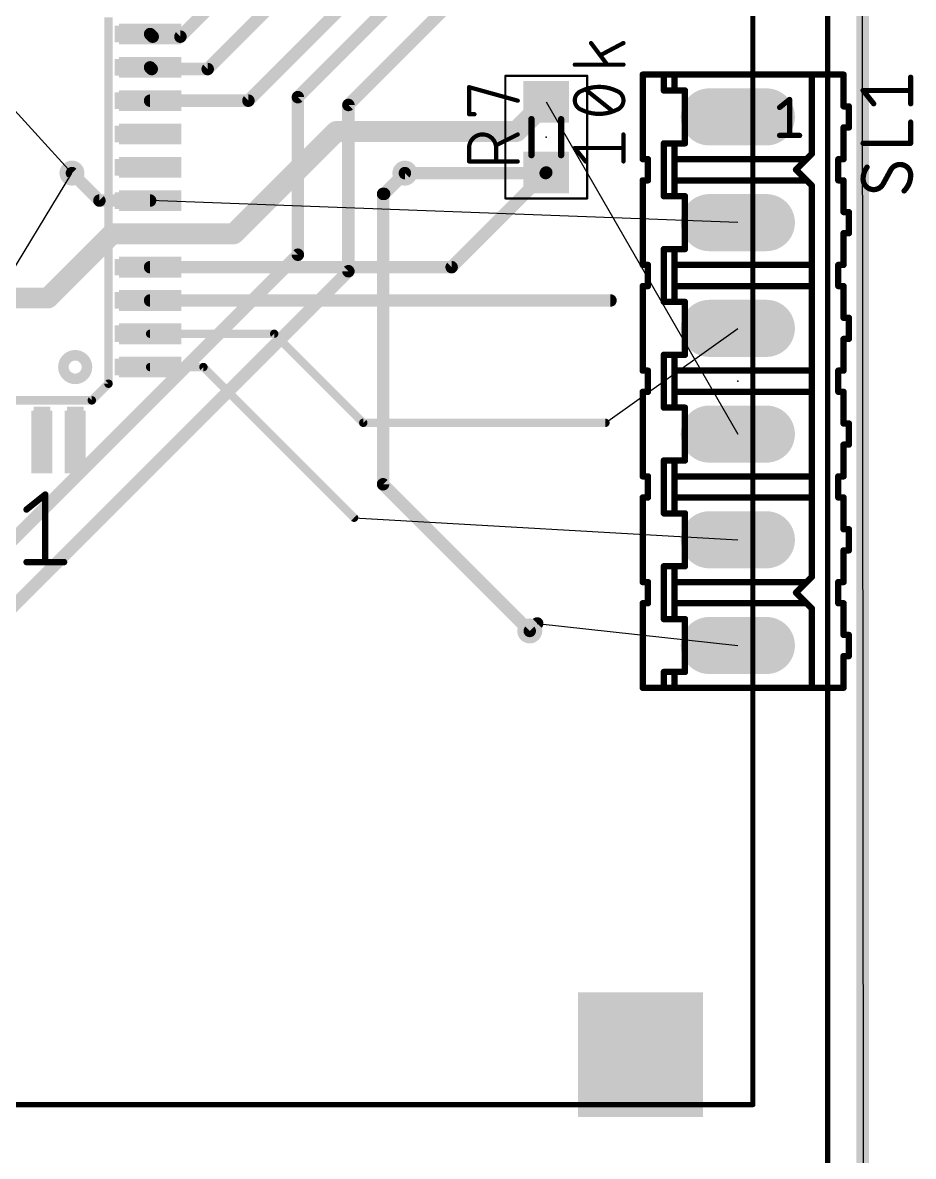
# Model space of a CAD drawing. Extents: x 38 to 139, y -3 to 81.
# Drawn here: x 117.82 to 139.22, y 30.38 to 57.61 of the extents above; entities that cross this region are included whole.
import ezdxf

# ---------------------------------------------------------------- set-up
doc = ezdxf.new("R2010")
doc.units = 0
for name, color, linetype in [('1', 12, 'CONTINUOUS'), ('16', 132, 'CONTINUOUS'), ('17', 110, 'CONTINUOUS'), ('18', 110, 'CONTINUOUS'), ('19', 53, 'CONTINUOUS'), ('20', 31, 'CONTINUOUS'), ('21', 253, 'CONTINUOUS'), ('22', 253, 'CONTINUOUS'), ('23', 53, 'CONTINUOUS'), ('25', 253, 'CONTINUOUS'), ('27', 253, 'CONTINUOUS'), ('39', 12, 'CONTINUOUS'), ('51', 253, 'CONTINUOUS')]:
    doc.layers.add(name, color=color, linetype=linetype)

# ---------------------------------------------------------------- blocks, each defined once
blk = doc.blocks.new('RECT')
blk.add_solid([(-0.5, -0.5), (0.5, -0.5), (-0.5, 0.5), (0.5, 0.5)])
blk = doc.blocks.new('LONGP100')
at = {"const_width": 1}
blk.add_lwpolyline([(-0.5, 0), (0.5, 0)], dxfattribs=at)
at = {"const_width": 0.5}
for points in [[(-0.5, 0.25, 1), (-0.5, -0.25)], [(0.5, -0.25, 1), (0.5, 0.25)]]:
    blk.add_lwpolyline(points, format="xyb", dxfattribs=at)
blk = doc.blocks.new('ROUNDV')
at = {"const_width": 0.5}
blk.add_lwpolyline([(0, -0.25, 1), (0, 0.25, 1), (0, -0.25)], format="xyb", dxfattribs=at)

msp = doc.modelspace()

# ---------------------------------------------------------------- linework, layer by layer
at = {"layer": '1'}
for points, const_width in [([(126.1905, 58.6905), (123.24, 55.74)], 0.3), ([(123, 58.6718), (121.6062, 57.278)], 0.3), ([(124, 58.238), (122.262, 56.5)], 0.3), ([(120.878, 57.34), (120.94, 57.278)], 0.3), ([(121.6062, 57.278), (120.94, 57.278)], 0.3), ([(120.918, 56.5), (120.878, 56.54)], 0.3), ([(122.262, 56.5), (120.918, 56.5)], 0.3), ([(123.24, 55.74), (120.878, 55.74)], 0.3), ([(130.397, 55.714), (129.683, 55)], 0.5), ([(122.889, 52.54), (125.349, 55)], 0.5), ([(125.349, 55), (129.683, 55)], 0.5), ([(119.66, 53.34), (119, 54)], 0.3), ([(130.383, 54), (127, 54)], 0.3), ([(128.123, 51.74), (130.397, 54.014)], 0.3), ([(130.397, 54.014), (130.383, 54)], 0.3), ([(120.878, 53.34), (119.66, 53.34)], 0.3), ([(119.9659, 52.54), (118.4259, 51)], 0.5), ([(120.878, 52.54), (119.9659, 52.54)], 0.5), ([(120.878, 52.54), (122.889, 52.54)], 0.5), ([(120.878, 51.74), (128.123, 51.74)], 0.3), ([(116, 51), (118.4259, 51)], 0.5), ([(120.878, 50.94), (131.94, 50.94)], 0.3), ([(120.878, 50.14), (123.86, 50.14)], 0.2), ([(123.86, 50.14), (126, 48)], 0.2), ([(120.878, 49.34), (122.16, 49.34)], 0.2), ([(122.16, 49.34), (125.78, 45.72)], 0.2), ([(126, 48), (131.82, 48)], 0.2), ([(130.18, 43.18), (130, 43)], 0.3)]:
    msp.add_lwpolyline(points, dxfattribs=dict(at, const_width=const_width))
for points, const_width in [([(120.931, 57.393, 1), (120.825, 57.287)], 0.15), ([(120.94, 57.353, 1), (120.94, 57.203)], 0.15), ([(120.887, 57.225, 1), (120.993, 57.331)], 0.15), ([(121.5532, 57.331, 1), (121.6592, 57.225)], 0.15), ([(121.6062, 57.203, 1), (121.6062, 57.353)], 0.15), ([(120.931, 56.593, 1), (120.825, 56.487)], 0.15), ([(120.918, 56.575, 1), (120.918, 56.425)], 0.15), ([(120.865, 56.447, 1), (120.971, 56.553)], 0.15), ([(122.209, 56.553, 1), (122.315, 56.447)], 0.15), ([(122.262, 56.425, 1), (122.262, 56.575)], 0.15), ([(120.878, 55.815, 1), (120.878, 55.665)], 0.15), ([(123.187, 55.793, 1), (123.293, 55.687)], 0.15), ([(123.24, 55.665, 1), (123.24, 55.815)], 0.15), ([(130.4854, 55.6256, 1), (130.3086, 55.8024)], 0.25), ([(125.349, 55.125, 1), (125.349, 54.875)], 0.25), ([(125.4374, 54.9116, 1), (125.2606, 55.0884)], 0.25), ([(129.5946, 55.0884, 1), (129.7714, 54.9116)], 0.25), ([(129.683, 54.875, 1), (129.683, 55.125)], 0.25), ([(119.053, 54.053, 1), (118.947, 53.947)], 0.15), ([(127, 54.075, 1), (127, 53.925)], 0.15), ([(130.33, 54.053, 1), (130.436, 53.947)], 0.15), ([(130.45, 53.961, 1), (130.344, 54.067)], 0.15), ([(130.45, 53.961, 1), (130.344, 54.067)], 0.15), ([(130.383, 53.925, 1), (130.383, 54.075)], 0.15), ([(119.66, 53.415, 1), (119.66, 53.265)], 0.15), ([(119.607, 53.287, 1), (119.713, 53.393)], 0.15), ([(120.878, 53.265, 1), (120.878, 53.415)], 0.15), ([(119.9659, 52.665, 1), (119.9659, 52.415)], 0.25), ([(120.0543, 52.4516, 1), (119.8775, 52.6284)], 0.25), ([(120.878, 52.665, 1), (120.878, 52.415)], 0.25), ([(120.878, 52.415, 1), (120.878, 52.665)], 0.25), ([(122.8006, 52.6284, 1), (122.9774, 52.4516)], 0.25), ([(122.889, 52.415, 1), (122.889, 52.665)], 0.25), ([(120.878, 51.815, 1), (120.878, 51.665)], 0.15), ([(128.07, 51.793, 1), (128.176, 51.687)], 0.15), ([(128.123, 51.665, 1), (128.123, 51.815)], 0.15), ([(118.3375, 51.0884, 1), (118.5143, 50.9116)], 0.25), ([(118.4259, 50.875, 1), (118.4259, 51.125)], 0.25), ([(120.878, 51.015, 1), (120.878, 50.865)], 0.15), ([(131.94, 50.865, 1), (131.94, 51.015)], 0.15), ([(120.878, 50.19, 1), (120.878, 50.09)], 0.1), ([(123.8954, 50.1754, 1), (123.8246, 50.1046)], 0.1), ([(123.86, 50.09, 1), (123.86, 50.19)], 0.1), ([(120.878, 49.39, 1), (120.878, 49.29)], 0.1), ([(122.1954, 49.3754, 1), (122.1246, 49.3046)], 0.1), ([(122.16, 49.29, 1), (122.16, 49.39)], 0.1), ([(126, 48.05, 1), (126, 47.95)], 0.1), ([(125.9646, 47.9646, 1), (126.0354, 48.0354)], 0.1), ([(131.82, 47.95, 1), (131.82, 48.05)], 0.1), ([(125.7446, 45.6846, 1), (125.8154, 45.7554)], 0.1), ([(130.233, 43.127, 1), (130.127, 43.233)], 0.15), ([(129.947, 43.053, 1), (130.053, 42.947)], 0.15)]:
    msp.add_lwpolyline(points, format="xyb", dxfattribs=dict(at, const_width=const_width))
at = {"layer": '16', "const_width": 0.3}
for points in [[(138, 81), (138, 19.5)], [(128.75, 58.7445), (125.6426, 55.6371)], [(127, 58.3963), (124.4282, 55.8245)], [(124.4282, 55.8245), (124.4282, 52.0392)], [(125.6426, 55.6371), (125.6426, 51.6426)], [(126.5, 53.5), (127, 54)], [(126.476, 53.5), (126.476, 46.524)], [(126.5, 53.5), (126.476, 53.5)], [(124.4282, 52.0392), (117.389, 45)], [(125.6426, 51.6426), (117.5, 43.5)], [(130, 43), (126.476, 46.524)]]:
    msp.add_lwpolyline(points, dxfattribs=at)
at = {"layer": '16', "const_width": 0.15}
for points in [[(124.5032, 55.8245, 1), (124.3532, 55.8245)], [(124.3752, 55.8775, 1), (124.4812, 55.7715)], [(125.7176, 55.6371, 1), (125.5676, 55.6371)], [(125.5896, 55.6902, 1), (125.6956, 55.5841)], [(127.053, 53.947, 1), (126.947, 54.053)], [(126.551, 53.5, 1), (126.401, 53.5)], [(126.476, 53.575, 1), (126.476, 53.425)], [(126.447, 53.553, 1), (126.553, 53.447)], [(126.5, 53.425, 1), (126.5, 53.575)], [(124.3532, 52.0392, 1), (124.5032, 52.0392)], [(124.4812, 51.9862, 1), (124.3752, 52.0922)], [(125.6956, 51.5896, 1), (125.5896, 51.6956)], [(125.5676, 51.6426, 1), (125.7176, 51.6426)], [(126.529, 46.577, 1), (126.423, 46.471)], [(126.401, 46.524, 1), (126.551, 46.524)], [(129.947, 42.947, 1), (130.053, 43.053)]]:
    msp.add_lwpolyline(points, format="xyb", dxfattribs=at)
at = {"layer": '19'}
for p, q in [((119, 54), (114.278, 59.14)), ((130.397, 55.714), (135, 47.73)), ((115.078, 47.54), (119, 54)), ((135, 52.81), (120.878, 53.34)), ((131.82, 48), (135, 50.27)), ((125.78, 45.72), (135, 45.19)), ((130.18, 43.18), (135, 42.65))]:
    msp.add_line(p, q, dxfattribs=at)
at = {"layer": '20'}
msp.add_line((138.029, 19.431), (137.98, 81.019), dxfattribs=at)
at = {"layer": '21'}
for points, const_width in [([(119.878, 57.74), (119.878, 48.94)], 0.2032), ([(132.714, 54.334), (132.714, 56.366)], 0.1524), ([(133.222, 56.366), (132.714, 56.366)], 0.1524), ([(133.222, 56.366), (133.222, 55.985)], 0.1524), ([(133.476, 56.366), (133.222, 56.366)], 0.1524), ([(136.778, 56.366), (133.476, 56.366)], 0.1524), ([(133.476, 55.985), (133.476, 56.366)], 0.1524), ([(137.54, 56.366), (136.778, 56.366)], 0.1524), ([(136.778, 54.461), (136.778, 56.366)], 0.1524), ([(137.54, 56.366), (137.54, 55.604)], 0.1524), ([(133.222, 55.985), (133.476, 55.985)], 0.1524), ([(133.476, 55.985), (133.73, 55.985)], 0.1524), ([(133.73, 55.985), (133.73, 54.715)], 0.1524), ([(136.0033, 55.5772), (136.2432, 55.7691)], 0.127), ([(136.2432, 55.7691), (136.2432, 54.9055)], 0.127), ([(137.54, 55.604), (137.667, 55.604)], 0.1524), ([(137.667, 55.096), (137.667, 55.604)], 0.1524), ([(137.54, 55.096), (137.667, 55.096)], 0.1524), ([(137.54, 54.334), (137.54, 55.096)], 0.1524), ([(133.222, 54.715), (133.476, 54.715)], 0.1524), ([(133.222, 53.445), (133.222, 54.715)], 0.1524), ([(133.476, 54.715), (133.73, 54.715)], 0.1524), ([(133.476, 54.715), (133.476, 54.334)], 0.1524), ([(136.0033, 54.9055), (136.4831, 54.9055)], 0.127), ([(136.778, 54.461), (136.651, 54.334)], 0.1524), ([(132.841, 54.334), (132.714, 54.334)], 0.1524), ([(132.841, 53.826), (132.841, 54.334)], 0.1524), ([(133.476, 54.334), (133.476, 53.826)], 0.1524), ([(136.651, 54.334), (133.476, 54.334)], 0.1524), ([(136.651, 54.334), (136.397, 54.08)], 0.1524), ([(137.413, 54.334), (137.54, 54.334)], 0.1524), ([(137.413, 54.334), (137.413, 53.826)], 0.1524), ([(136.397, 54.08), (136.651, 53.826)], 0.1524), ([(132.841, 53.826), (132.714, 53.826)], 0.1524), ([(132.714, 53.826), (132.714, 51.794)], 0.1524), ([(133.476, 53.826), (133.476, 53.445)], 0.1524), ([(136.651, 53.826), (133.476, 53.826)], 0.1524), ([(136.651, 53.826), (136.778, 53.699)], 0.1524), ([(136.778, 53.699), (136.778, 51.794)], 0.1524), ([(137.413, 53.826), (137.54, 53.826)], 0.1524), ([(137.54, 53.826), (137.54, 53.064)], 0.1524), ([(133.222, 53.445), (133.476, 53.445)], 0.1524), ([(133.476, 53.445), (133.73, 53.445)], 0.1524), ([(133.73, 53.445), (133.73, 52.175)], 0.1524), ([(137.54, 53.064), (137.667, 53.064)], 0.1524), ([(137.667, 52.556), (137.667, 53.064)], 0.1524), ([(137.54, 52.556), (137.667, 52.556)], 0.1524), ([(137.54, 52.556), (137.54, 51.794)], 0.1524), ([(133.222, 52.175), (133.476, 52.175)], 0.1524), ([(133.222, 52.175), (133.222, 50.905)], 0.1524), ([(133.476, 52.175), (133.73, 52.175)], 0.1524), ([(133.476, 52.175), (133.476, 51.794)], 0.1524), ([(132.841, 51.794), (132.714, 51.794)], 0.1524), ([(132.841, 51.286), (132.841, 51.794)], 0.1524), ([(133.476, 51.794), (133.476, 51.286)], 0.1524), ([(136.778, 51.794), (133.476, 51.794)], 0.1524), ([(136.778, 51.794), (136.778, 51.286)], 0.1524), ([(137.413, 51.286), (137.413, 51.794)], 0.1524), ([(137.413, 51.794), (137.54, 51.794)], 0.1524), ([(132.841, 51.286), (132.714, 51.286)], 0.1524), ([(132.714, 49.254), (132.714, 51.286)], 0.1524), ([(133.476, 51.286), (133.476, 50.905)], 0.1524), ([(136.778, 51.286), (133.476, 51.286)], 0.1524), ([(136.778, 51.286), (136.778, 49.254)], 0.1524), ([(137.413, 51.286), (137.54, 51.286)], 0.1524), ([(137.54, 51.286), (137.54, 50.524)], 0.1524), ([(133.222, 50.905), (133.476, 50.905)], 0.1524), ([(133.476, 50.905), (133.73, 50.905)], 0.1524), ([(133.73, 50.905), (133.73, 49.635)], 0.1524), ([(137.54, 50.524), (137.667, 50.524)], 0.1524), ([(137.667, 50.016), (137.667, 50.524)], 0.1524), ([(137.54, 50.016), (137.54, 49.254)], 0.1524), ([(137.54, 50.016), (137.667, 50.016)], 0.1524), ([(133.222, 49.635), (133.476, 49.635)], 0.1524), ([(133.222, 48.365), (133.222, 49.635)], 0.1524), ([(133.476, 49.635), (133.476, 49.254)], 0.1524), ([(133.476, 49.635), (133.73, 49.635)], 0.1524), ([(132.841, 49.254), (132.714, 49.254)], 0.1524), ([(132.841, 48.746), (132.841, 49.254)], 0.1524), ([(136.778, 49.254), (133.476, 49.254)], 0.1524), ([(133.476, 48.746), (133.476, 49.254)], 0.1524), ([(136.778, 48.746), (136.778, 49.254)], 0.1524), ([(137.413, 48.746), (137.413, 49.254)], 0.1524), ([(137.54, 49.254), (137.413, 49.254)], 0.1524), ([(119.878, 48.94), (119.478, 48.54)], 0.2032), ([(132.714, 46.714), (132.714, 48.746)], 0.1524), ([(132.841, 48.746), (132.714, 48.746)], 0.1524), ([(136.778, 48.746), (133.476, 48.746)], 0.1524), ([(133.476, 48.365), (133.476, 48.746)], 0.1524), ([(136.778, 48.746), (136.778, 46.714)], 0.1524), ([(137.54, 48.746), (137.413, 48.746)], 0.1524), ([(137.54, 48.746), (137.54, 47.984)], 0.1524), ([(119.478, 48.54), (110.678, 48.54)], 0.2032), ([(133.222, 48.365), (133.476, 48.365)], 0.1524), ([(133.476, 48.365), (133.73, 48.365)], 0.1524), ([(133.73, 48.365), (133.73, 47.095)], 0.1524), ([(137.54, 47.984), (137.667, 47.984)], 0.1524), ([(137.667, 47.476), (137.667, 47.984)], 0.1524), ([(137.54, 47.476), (137.667, 47.476)], 0.1524), ([(137.54, 46.714), (137.54, 47.476)], 0.1524), ([(133.222, 47.095), (133.476, 47.095)], 0.1524), ([(133.222, 45.825), (133.222, 47.095)], 0.1524), ([(133.476, 47.095), (133.73, 47.095)], 0.1524), ([(133.476, 47.095), (133.476, 46.714)], 0.1524), ([(132.841, 46.714), (132.714, 46.714)], 0.1524), ([(132.841, 46.206), (132.841, 46.714)], 0.1524), ([(133.476, 46.714), (133.476, 46.206)], 0.1524), ([(136.778, 46.714), (133.476, 46.714)], 0.1524), ([(136.778, 46.714), (136.778, 46.206)], 0.1524), ([(137.413, 46.714), (137.54, 46.714)], 0.1524), ([(137.413, 46.714), (137.413, 46.206)], 0.1524), ([(132.841, 46.206), (132.714, 46.206)], 0.1524), ([(132.714, 46.206), (132.714, 44.174)], 0.1524), ([(133.476, 46.206), (133.476, 45.825)], 0.1524), ([(136.778, 46.206), (133.476, 46.206)], 0.1524), ([(136.778, 46.206), (136.778, 44.301)], 0.1524), ([(137.413, 46.206), (137.54, 46.206)], 0.1524), ([(137.54, 46.206), (137.54, 45.444)], 0.1524), ([(133.222, 45.825), (133.476, 45.825)], 0.1524), ([(133.476, 45.825), (133.73, 45.825)], 0.1524), ([(133.73, 45.825), (133.73, 44.555)], 0.1524), ([(137.54, 45.444), (137.667, 45.444)], 0.1524), ([(137.667, 44.936), (137.667, 45.444)], 0.1524), ([(137.54, 44.936), (137.667, 44.936)], 0.1524), ([(137.54, 44.936), (137.54, 44.174)], 0.1524), ([(133.222, 44.555), (133.476, 44.555)], 0.1524), ([(133.222, 44.555), (133.222, 43.285)], 0.1524), ([(133.476, 44.555), (133.73, 44.555)], 0.1524), ([(133.476, 44.555), (133.476, 44.174)], 0.1524), ([(132.841, 44.174), (132.714, 44.174)], 0.1524), ([(132.841, 43.666), (132.841, 44.174)], 0.1524), ([(133.476, 44.174), (133.476, 43.666)], 0.1524), ([(136.651, 44.174), (133.476, 44.174)], 0.1524), ([(136.651, 44.174), (136.397, 43.92)], 0.1524), ([(136.778, 44.301), (136.651, 44.174)], 0.1524), ([(137.413, 43.666), (137.413, 44.174)], 0.1524), ([(137.413, 44.174), (137.54, 44.174)], 0.1524), ([(136.397, 43.92), (136.651, 43.666)], 0.1524), ([(132.841, 43.666), (132.714, 43.666)], 0.1524), ([(132.714, 41.634), (132.714, 43.666)], 0.1524), ([(133.476, 43.666), (133.476, 43.285)], 0.1524), ([(136.651, 43.666), (133.476, 43.666)], 0.1524), ([(136.651, 43.666), (136.778, 43.539)], 0.1524), ([(136.778, 43.539), (136.778, 41.634)], 0.1524), ([(137.413, 43.666), (137.54, 43.666)], 0.1524), ([(137.54, 43.666), (137.54, 42.904)], 0.1524), ([(133.222, 43.285), (133.476, 43.285)], 0.1524), ([(133.476, 43.285), (133.73, 43.285)], 0.1524), ([(133.73, 43.285), (133.73, 42.015)], 0.1524), ([(137.54, 42.904), (137.667, 42.904)], 0.1524), ([(137.667, 42.396), (137.667, 42.904)], 0.1524), ([(137.54, 42.396), (137.54, 41.634)], 0.1524), ([(137.54, 42.396), (137.667, 42.396)], 0.1524), ([(133.222, 41.634), (133.222, 42.015)], 0.1524), ([(133.222, 42.015), (133.476, 42.015)], 0.1524), ([(133.476, 42.015), (133.476, 41.634)], 0.1524), ([(133.476, 42.015), (133.73, 42.015)], 0.1524), ([(133.222, 41.634), (132.714, 41.634)], 0.1524), ([(133.476, 41.634), (133.222, 41.634)], 0.1524), ([(136.778, 41.634), (133.476, 41.634)], 0.1524), ([(136.778, 41.634), (137.54, 41.634)], 0.1524)]:
    msp.add_lwpolyline(points, dxfattribs=dict(at, const_width=const_width))
for points, const_width in [([(132.7521, 56.366, 1), (132.6759, 56.366)], 0.0762), ([(132.714, 56.4041, 1), (132.714, 56.3279)], 0.0762), ([(133.2601, 56.366, 1), (133.1839, 56.366)], 0.0762), ([(133.222, 56.4041, 1), (133.222, 56.3279)], 0.0762), ([(133.222, 56.3279, 1), (133.222, 56.4041)], 0.0762), ([(133.476, 56.4041, 1), (133.476, 56.3279)], 0.0762), ([(133.5141, 56.366, 1), (133.4379, 56.366)], 0.0762), ([(133.476, 56.3279, 1), (133.476, 56.4041)], 0.0762), ([(136.778, 56.4041, 1), (136.778, 56.3279)], 0.0762), ([(136.8161, 56.366, 1), (136.7399, 56.366)], 0.0762), ([(136.778, 56.3279, 1), (136.778, 56.4041)], 0.0762), ([(137.5781, 56.366, 1), (137.5019, 56.366)], 0.0762), ([(137.54, 56.3279, 1), (137.54, 56.4041)], 0.0762), ([(133.222, 56.0231, 1), (133.222, 55.9469)], 0.0762), ([(133.1839, 55.985, 1), (133.2601, 55.985)], 0.0762), ([(133.476, 56.0231, 1), (133.476, 55.9469)], 0.0762), ([(133.4379, 55.985, 1), (133.5141, 55.985)], 0.0762), ([(133.476, 55.9469, 1), (133.476, 56.0231)], 0.0762), ([(133.7681, 55.985, 1), (133.6919, 55.985)], 0.0762), ([(133.73, 55.9469, 1), (133.73, 56.0231)], 0.0762), ([(135.9835, 55.602, 1), (136.0231, 55.5524)], 0.0635), ([(136.2749, 55.7691, 1), (136.2114, 55.7691)], 0.0635), ([(136.263, 55.7443, 1), (136.2234, 55.7939)], 0.0635), ([(137.54, 55.6421, 1), (137.54, 55.5659)], 0.0762), ([(137.5019, 55.604, 1), (137.5781, 55.604)], 0.0762), ([(137.7051, 55.604, 1), (137.6289, 55.604)], 0.0762), ([(137.667, 55.5659, 1), (137.667, 55.6421)], 0.0762), ([(137.54, 55.1341, 1), (137.54, 55.0579)], 0.0762), ([(137.5781, 55.096, 1), (137.5019, 55.096)], 0.0762), ([(137.6289, 55.096, 1), (137.7051, 55.096)], 0.0762), ([(137.667, 55.0579, 1), (137.667, 55.1341)], 0.0762), ([(133.222, 54.7531, 1), (133.222, 54.6769)], 0.0762), ([(133.2601, 54.715, 1), (133.1839, 54.715)], 0.0762), ([(133.476, 54.7531, 1), (133.476, 54.6769)], 0.0762), ([(133.5141, 54.715, 1), (133.4379, 54.715)], 0.0762), ([(133.476, 54.6769, 1), (133.476, 54.7531)], 0.0762), ([(133.6919, 54.715, 1), (133.7681, 54.715)], 0.0762), ([(133.73, 54.6769, 1), (133.73, 54.7531)], 0.0762), ([(136.0033, 54.9373, 1), (136.0033, 54.8738)], 0.0635), ([(136.2114, 54.9055, 1), (136.2749, 54.9055)], 0.0635), ([(136.4831, 54.8738, 1), (136.4831, 54.9373)], 0.0635), ([(136.7399, 54.461, 1), (136.8161, 54.461)], 0.0762), ([(136.8049, 54.4341, 1), (136.7511, 54.4879)], 0.0762), ([(132.714, 54.3721, 1), (132.714, 54.2959)], 0.0762), ([(132.6759, 54.334, 1), (132.7521, 54.334)], 0.0762), ([(132.8791, 54.334, 1), (132.8029, 54.334)], 0.0762), ([(132.841, 54.2959, 1), (132.841, 54.3721)], 0.0762), ([(133.5141, 54.334, 1), (133.4379, 54.334)], 0.0762), ([(133.476, 54.3721, 1), (133.476, 54.2959)], 0.0762), ([(133.4379, 54.334, 1), (133.5141, 54.334)], 0.0762), ([(136.6241, 54.3609, 1), (136.6779, 54.3071)], 0.0762), ([(136.6779, 54.3071, 1), (136.6241, 54.3609)], 0.0762), ([(136.651, 54.2959, 1), (136.651, 54.3721)], 0.0762), ([(137.413, 54.3721, 1), (137.413, 54.2959)], 0.0762), ([(137.4511, 54.334, 1), (137.3749, 54.334)], 0.0762), ([(137.5019, 54.334, 1), (137.5781, 54.334)], 0.0762), ([(137.54, 54.2959, 1), (137.54, 54.3721)], 0.0762), ([(136.4239, 54.1069, 1), (136.3701, 54.0531)], 0.0762), ([(136.3701, 54.1069, 1), (136.4239, 54.0531)], 0.0762), ([(132.714, 53.8641, 1), (132.714, 53.7879)], 0.0762), ([(132.7521, 53.826, 1), (132.6759, 53.826)], 0.0762), ([(132.8029, 53.826, 1), (132.8791, 53.826)], 0.0762), ([(132.841, 53.7879, 1), (132.841, 53.8641)], 0.0762), ([(133.5141, 53.826, 1), (133.4379, 53.826)], 0.0762), ([(133.476, 53.8641, 1), (133.476, 53.7879)], 0.0762), ([(133.4379, 53.826, 1), (133.5141, 53.826)], 0.0762), ([(136.6779, 53.8529, 1), (136.6241, 53.7991)], 0.0762), ([(136.6241, 53.7991, 1), (136.6779, 53.8529)], 0.0762), ([(136.651, 53.7879, 1), (136.651, 53.8641)], 0.0762), ([(136.8161, 53.699, 1), (136.7399, 53.699)], 0.0762), ([(136.7511, 53.6721, 1), (136.8049, 53.7259)], 0.0762), ([(137.413, 53.8641, 1), (137.413, 53.7879)], 0.0762), ([(137.3749, 53.826, 1), (137.4511, 53.826)], 0.0762), ([(137.5781, 53.826, 1), (137.5019, 53.826)], 0.0762), ([(137.54, 53.7879, 1), (137.54, 53.8641)], 0.0762), ([(133.222, 53.4831, 1), (133.222, 53.4069)], 0.0762), ([(133.1839, 53.445, 1), (133.2601, 53.445)], 0.0762), ([(133.476, 53.4831, 1), (133.476, 53.4069)], 0.0762), ([(133.4379, 53.445, 1), (133.5141, 53.445)], 0.0762), ([(133.476, 53.4069, 1), (133.476, 53.4831)], 0.0762), ([(133.7681, 53.445, 1), (133.6919, 53.445)], 0.0762), ([(133.73, 53.4069, 1), (133.73, 53.4831)], 0.0762), ([(137.54, 53.1021, 1), (137.54, 53.0259)], 0.0762), ([(137.7051, 53.064, 1), (137.6289, 53.064)], 0.0762), ([(137.667, 53.0259, 1), (137.667, 53.1021)], 0.0762), ([(137.5019, 53.064, 1), (137.5781, 53.064)], 0.0762), ([(137.54, 52.5941, 1), (137.54, 52.5179)], 0.0762), ([(137.5781, 52.556, 1), (137.5019, 52.556)], 0.0762), ([(137.6289, 52.556, 1), (137.7051, 52.556)], 0.0762), ([(137.667, 52.5179, 1), (137.667, 52.5941)], 0.0762), ([(133.222, 52.2131, 1), (133.222, 52.1369)], 0.0762), ([(133.2601, 52.175, 1), (133.1839, 52.175)], 0.0762), ([(133.476, 52.2131, 1), (133.476, 52.1369)], 0.0762), ([(133.5141, 52.175, 1), (133.4379, 52.175)], 0.0762), ([(133.476, 52.1369, 1), (133.476, 52.2131)], 0.0762), ([(133.6919, 52.175, 1), (133.7681, 52.175)], 0.0762), ([(133.73, 52.1369, 1), (133.73, 52.2131)], 0.0762), ([(132.714, 51.8321, 1), (132.714, 51.7559)], 0.0762), ([(132.6759, 51.794, 1), (132.7521, 51.794)], 0.0762), ([(132.8791, 51.794, 1), (132.8029, 51.794)], 0.0762), ([(132.841, 51.7559, 1), (132.841, 51.8321)], 0.0762), ([(133.5141, 51.794, 1), (133.4379, 51.794)], 0.0762), ([(133.476, 51.8321, 1), (133.476, 51.7559)], 0.0762), ([(133.4379, 51.794, 1), (133.5141, 51.794)], 0.0762), ([(136.8161, 51.794, 1), (136.7399, 51.794)], 0.0762), ([(136.7399, 51.794, 1), (136.8161, 51.794)], 0.0762), ([(136.778, 51.7559, 1), (136.778, 51.8321)], 0.0762), ([(137.4511, 51.794, 1), (137.3749, 51.794)], 0.0762), ([(137.413, 51.8321, 1), (137.413, 51.7559)], 0.0762), ([(137.5019, 51.794, 1), (137.5781, 51.794)], 0.0762), ([(137.54, 51.7559, 1), (137.54, 51.8321)], 0.0762), ([(132.714, 51.3241, 1), (132.714, 51.2479)], 0.0762), ([(132.7521, 51.286, 1), (132.6759, 51.286)], 0.0762), ([(132.8029, 51.286, 1), (132.8791, 51.286)], 0.0762), ([(132.841, 51.2479, 1), (132.841, 51.3241)], 0.0762), ([(133.5141, 51.286, 1), (133.4379, 51.286)], 0.0762), ([(133.476, 51.3241, 1), (133.476, 51.2479)], 0.0762), ([(133.4379, 51.286, 1), (133.5141, 51.286)], 0.0762), ([(136.8161, 51.286, 1), (136.7399, 51.286)], 0.0762), ([(136.7399, 51.286, 1), (136.8161, 51.286)], 0.0762), ([(136.778, 51.2479, 1), (136.778, 51.3241)], 0.0762), ([(137.413, 51.3241, 1), (137.413, 51.2479)], 0.0762), ([(137.3749, 51.286, 1), (137.4511, 51.286)], 0.0762), ([(137.5781, 51.286, 1), (137.5019, 51.286)], 0.0762), ([(137.54, 51.2479, 1), (137.54, 51.3241)], 0.0762), ([(133.222, 50.9431, 1), (133.222, 50.8669)], 0.0762), ([(133.1839, 50.905, 1), (133.2601, 50.905)], 0.0762), ([(133.476, 50.9431, 1), (133.476, 50.8669)], 0.0762), ([(133.4379, 50.905, 1), (133.5141, 50.905)], 0.0762), ([(133.476, 50.8669, 1), (133.476, 50.9431)], 0.0762), ([(133.7681, 50.905, 1), (133.6919, 50.905)], 0.0762), ([(133.73, 50.8669, 1), (133.73, 50.9431)], 0.0762), ([(137.54, 50.5621, 1), (137.54, 50.4859)], 0.0762), ([(137.5019, 50.524, 1), (137.5781, 50.524)], 0.0762), ([(137.7051, 50.524, 1), (137.6289, 50.524)], 0.0762), ([(137.667, 50.4859, 1), (137.667, 50.5621)], 0.0762), ([(137.5781, 50.016, 1), (137.5019, 50.016)], 0.0762), ([(137.54, 50.0541, 1), (137.54, 49.9779)], 0.0762), ([(137.6289, 50.016, 1), (137.7051, 50.016)], 0.0762), ([(137.667, 49.9779, 1), (137.667, 50.0541)], 0.0762), ([(119.078, 49.0573, 1), (119.078, 49.6227, 1), (119.078, 49.0573)], 0.254), ([(133.222, 49.6731, 1), (133.222, 49.5969)], 0.0762), ([(133.2601, 49.635, 1), (133.1839, 49.635)], 0.0762), ([(133.5141, 49.635, 1), (133.4379, 49.635)], 0.0762), ([(133.476, 49.6731, 1), (133.476, 49.5969)], 0.0762), ([(133.476, 49.5969, 1), (133.476, 49.6731)], 0.0762), ([(133.6919, 49.635, 1), (133.7681, 49.635)], 0.0762), ([(133.73, 49.5969, 1), (133.73, 49.6731)], 0.0762), ([(132.714, 49.2921, 1), (132.714, 49.2159)], 0.0762), ([(132.8791, 49.254, 1), (132.8029, 49.254)], 0.0762), ([(132.841, 49.2159, 1), (132.841, 49.2921)], 0.0762), ([(133.476, 49.2921, 1), (133.476, 49.2159)], 0.0762), ([(133.5141, 49.254, 1), (133.4379, 49.254)], 0.0762), ([(136.8161, 49.254, 1), (136.7399, 49.254)], 0.0762), ([(136.778, 49.2159, 1), (136.778, 49.2921)], 0.0762), ([(137.4511, 49.254, 1), (137.3749, 49.254)], 0.0762), ([(137.413, 49.2921, 1), (137.413, 49.2159)], 0.0762), ([(137.54, 49.2159, 1), (137.54, 49.2921)], 0.0762), ([(119.9139, 48.9041, 1), (119.8421, 48.9759)], 0.1016), ([(132.6759, 49.254, 1), (132.7521, 49.254)], 0.0762), ([(133.4379, 49.254, 1), (133.5141, 49.254)], 0.0762), ([(136.7399, 49.254, 1), (136.8161, 49.254)], 0.0762), ([(137.5019, 49.254, 1), (137.5781, 49.254)], 0.0762), ([(119.8272, 48.94, 1), (119.9288, 48.94)], 0.1016), ([(132.7521, 48.746, 1), (132.6759, 48.746)], 0.0762), ([(132.714, 48.7841, 1), (132.714, 48.7079)], 0.0762), ([(132.8029, 48.746, 1), (132.8791, 48.746)], 0.0762), ([(132.841, 48.7079, 1), (132.841, 48.7841)], 0.0762), ([(133.476, 48.7841, 1), (133.476, 48.7079)], 0.0762), ([(133.5141, 48.746, 1), (133.4379, 48.746)], 0.0762), ([(133.4379, 48.746, 1), (133.5141, 48.746)], 0.0762), ([(136.8161, 48.746, 1), (136.7399, 48.746)], 0.0762), ([(136.7399, 48.746, 1), (136.8161, 48.746)], 0.0762), ([(136.778, 48.7079, 1), (136.778, 48.7841)], 0.0762), ([(137.413, 48.7841, 1), (137.413, 48.7079)], 0.0762), ([(137.3749, 48.746, 1), (137.4511, 48.746)], 0.0762), ([(137.5781, 48.746, 1), (137.5019, 48.746)], 0.0762), ([(137.54, 48.7079, 1), (137.54, 48.7841)], 0.0762), ([(119.4421, 48.5759, 1), (119.5139, 48.5041)], 0.1016), ([(119.478, 48.4892, 1), (119.478, 48.5908)], 0.1016), ([(133.222, 48.4031, 1), (133.222, 48.3269)], 0.0762), ([(133.1839, 48.365, 1), (133.2601, 48.365)], 0.0762), ([(133.476, 48.4031, 1), (133.476, 48.3269)], 0.0762), ([(133.4379, 48.365, 1), (133.5141, 48.365)], 0.0762), ([(133.476, 48.3269, 1), (133.476, 48.4031)], 0.0762), ([(133.7681, 48.365, 1), (133.6919, 48.365)], 0.0762), ([(133.73, 48.3269, 1), (133.73, 48.4031)], 0.0762), ([(137.54, 48.0221, 1), (137.54, 47.9459)], 0.0762), ([(137.5019, 47.984, 1), (137.5781, 47.984)], 0.0762), ([(137.7051, 47.984, 1), (137.6289, 47.984)], 0.0762), ([(137.667, 47.9459, 1), (137.667, 48.0221)], 0.0762), ([(137.54, 47.5141, 1), (137.54, 47.4379)], 0.0762), ([(137.5781, 47.476, 1), (137.5019, 47.476)], 0.0762), ([(137.6289, 47.476, 1), (137.7051, 47.476)], 0.0762), ([(137.667, 47.4379, 1), (137.667, 47.5141)], 0.0762), ([(133.222, 47.1331, 1), (133.222, 47.0569)], 0.0762), ([(133.2601, 47.095, 1), (133.1839, 47.095)], 0.0762), ([(133.476, 47.1331, 1), (133.476, 47.0569)], 0.0762), ([(133.5141, 47.095, 1), (133.4379, 47.095)], 0.0762), ([(133.476, 47.0569, 1), (133.476, 47.1331)], 0.0762), ([(133.6919, 47.095, 1), (133.7681, 47.095)], 0.0762), ([(133.73, 47.0569, 1), (133.73, 47.1331)], 0.0762), ([(132.714, 46.7521, 1), (132.714, 46.6759)], 0.0762), ([(132.6759, 46.714, 1), (132.7521, 46.714)], 0.0762), ([(132.8791, 46.714, 1), (132.8029, 46.714)], 0.0762), ([(132.841, 46.6759, 1), (132.841, 46.7521)], 0.0762), ([(133.5141, 46.714, 1), (133.4379, 46.714)], 0.0762), ([(133.476, 46.7521, 1), (133.476, 46.6759)], 0.0762), ([(133.4379, 46.714, 1), (133.5141, 46.714)], 0.0762), ([(136.8161, 46.714, 1), (136.7399, 46.714)], 0.0762), ([(136.7399, 46.714, 1), (136.8161, 46.714)], 0.0762), ([(136.778, 46.6759, 1), (136.778, 46.7521)], 0.0762), ([(137.413, 46.7521, 1), (137.413, 46.6759)], 0.0762), ([(137.4511, 46.714, 1), (137.3749, 46.714)], 0.0762), ([(137.5019, 46.714, 1), (137.5781, 46.714)], 0.0762), ([(137.54, 46.6759, 1), (137.54, 46.7521)], 0.0762), ([(132.714, 46.2441, 1), (132.714, 46.1679)], 0.0762), ([(132.7521, 46.206, 1), (132.6759, 46.206)], 0.0762), ([(132.8029, 46.206, 1), (132.8791, 46.206)], 0.0762), ([(132.841, 46.1679, 1), (132.841, 46.2441)], 0.0762), ([(133.5141, 46.206, 1), (133.4379, 46.206)], 0.0762), ([(133.476, 46.2441, 1), (133.476, 46.1679)], 0.0762), ([(133.4379, 46.206, 1), (133.5141, 46.206)], 0.0762), ([(136.8161, 46.206, 1), (136.7399, 46.206)], 0.0762), ([(136.7399, 46.206, 1), (136.8161, 46.206)], 0.0762), ([(136.778, 46.1679, 1), (136.778, 46.2441)], 0.0762), ([(137.413, 46.2441, 1), (137.413, 46.1679)], 0.0762), ([(137.3749, 46.206, 1), (137.4511, 46.206)], 0.0762), ([(137.5781, 46.206, 1), (137.5019, 46.206)], 0.0762), ([(137.54, 46.1679, 1), (137.54, 46.2441)], 0.0762), ([(133.222, 45.8631, 1), (133.222, 45.7869)], 0.0762), ([(133.1839, 45.825, 1), (133.2601, 45.825)], 0.0762), ([(133.476, 45.8631, 1), (133.476, 45.7869)], 0.0762), ([(133.4379, 45.825, 1), (133.5141, 45.825)], 0.0762), ([(133.476, 45.7869, 1), (133.476, 45.8631)], 0.0762), ([(133.7681, 45.825, 1), (133.6919, 45.825)], 0.0762), ([(133.73, 45.7869, 1), (133.73, 45.8631)], 0.0762), ([(137.54, 45.4821, 1), (137.54, 45.4059)], 0.0762), ([(137.7051, 45.444, 1), (137.6289, 45.444)], 0.0762), ([(137.667, 45.4059, 1), (137.667, 45.4821)], 0.0762), ([(137.5019, 45.444, 1), (137.5781, 45.444)], 0.0762), ([(137.54, 44.9741, 1), (137.54, 44.8979)], 0.0762), ([(137.5781, 44.936, 1), (137.5019, 44.936)], 0.0762), ([(137.6289, 44.936, 1), (137.7051, 44.936)], 0.0762), ([(137.667, 44.8979, 1), (137.667, 44.9741)], 0.0762), ([(133.222, 44.5931, 1), (133.222, 44.5169)], 0.0762), ([(133.2601, 44.555, 1), (133.1839, 44.555)], 0.0762), ([(133.476, 44.5931, 1), (133.476, 44.5169)], 0.0762), ([(133.5141, 44.555, 1), (133.4379, 44.555)], 0.0762), ([(133.476, 44.5169, 1), (133.476, 44.5931)], 0.0762), ([(133.6919, 44.555, 1), (133.7681, 44.555)], 0.0762), ([(133.73, 44.5169, 1), (133.73, 44.5931)], 0.0762), ([(132.714, 44.2121, 1), (132.714, 44.1359)], 0.0762), ([(132.6759, 44.174, 1), (132.7521, 44.174)], 0.0762), ([(132.8791, 44.174, 1), (132.8029, 44.174)], 0.0762), ([(132.841, 44.1359, 1), (132.841, 44.2121)], 0.0762), ([(133.5141, 44.174, 1), (133.4379, 44.174)], 0.0762), ([(133.476, 44.2121, 1), (133.476, 44.1359)], 0.0762), ([(133.4379, 44.174, 1), (133.5141, 44.174)], 0.0762), ([(136.6241, 44.2009, 1), (136.6779, 44.1471)], 0.0762), ([(136.6779, 44.1471, 1), (136.6241, 44.2009)], 0.0762), ([(136.651, 44.1359, 1), (136.651, 44.2121)], 0.0762), ([(136.7399, 44.301, 1), (136.8161, 44.301)], 0.0762), ([(136.8049, 44.2741, 1), (136.7511, 44.3279)], 0.0762), ([(137.4511, 44.174, 1), (137.3749, 44.174)], 0.0762), ([(137.413, 44.2121, 1), (137.413, 44.1359)], 0.0762), ([(137.5019, 44.174, 1), (137.5781, 44.174)], 0.0762), ([(137.54, 44.1359, 1), (137.54, 44.2121)], 0.0762), ([(136.4239, 43.9469, 1), (136.3701, 43.8931)], 0.0762), ([(136.3701, 43.9469, 1), (136.4239, 43.8931)], 0.0762), ([(132.714, 43.7041, 1), (132.714, 43.6279)], 0.0762), ([(132.7521, 43.666, 1), (132.6759, 43.666)], 0.0762), ([(132.8029, 43.666, 1), (132.8791, 43.666)], 0.0762), ([(132.841, 43.6279, 1), (132.841, 43.7041)], 0.0762), ([(133.5141, 43.666, 1), (133.4379, 43.666)], 0.0762), ([(133.476, 43.7041, 1), (133.476, 43.6279)], 0.0762), ([(133.4379, 43.666, 1), (133.5141, 43.666)], 0.0762), ([(136.6779, 43.6929, 1), (136.6241, 43.6391)], 0.0762), ([(136.6241, 43.6391, 1), (136.6779, 43.6929)], 0.0762), ([(136.651, 43.6279, 1), (136.651, 43.7041)], 0.0762), ([(136.8161, 43.539, 1), (136.7399, 43.539)], 0.0762), ([(136.7511, 43.5121, 1), (136.8049, 43.5659)], 0.0762), ([(137.413, 43.7041, 1), (137.413, 43.6279)], 0.0762), ([(137.3749, 43.666, 1), (137.4511, 43.666)], 0.0762), ([(137.5781, 43.666, 1), (137.5019, 43.666)], 0.0762), ([(137.54, 43.6279, 1), (137.54, 43.7041)], 0.0762), ([(133.222, 43.3231, 1), (133.222, 43.2469)], 0.0762), ([(133.1839, 43.285, 1), (133.2601, 43.285)], 0.0762), ([(133.476, 43.3231, 1), (133.476, 43.2469)], 0.0762), ([(133.4379, 43.285, 1), (133.5141, 43.285)], 0.0762), ([(133.476, 43.2469, 1), (133.476, 43.3231)], 0.0762), ([(133.7681, 43.285, 1), (133.6919, 43.285)], 0.0762), ([(133.73, 43.2469, 1), (133.73, 43.3231)], 0.0762), ([(137.54, 42.9421, 1), (137.54, 42.8659)], 0.0762), ([(137.5019, 42.904, 1), (137.5781, 42.904)], 0.0762), ([(137.7051, 42.904, 1), (137.6289, 42.904)], 0.0762), ([(137.667, 42.8659, 1), (137.667, 42.9421)], 0.0762), ([(137.5781, 42.396, 1), (137.5019, 42.396)], 0.0762), ([(137.54, 42.4341, 1), (137.54, 42.3579)], 0.0762), ([(137.6289, 42.396, 1), (137.7051, 42.396)], 0.0762), ([(137.667, 42.3579, 1), (137.667, 42.4341)], 0.0762), ([(133.2601, 42.015, 1), (133.1839, 42.015)], 0.0762), ([(133.222, 42.0531, 1), (133.222, 41.9769)], 0.0762), ([(133.5141, 42.015, 1), (133.4379, 42.015)], 0.0762), ([(133.476, 42.0531, 1), (133.476, 41.9769)], 0.0762), ([(133.476, 41.9769, 1), (133.476, 42.0531)], 0.0762), ([(133.6919, 42.015, 1), (133.7681, 42.015)], 0.0762), ([(133.73, 41.9769, 1), (133.73, 42.0531)], 0.0762), ([(132.714, 41.6721, 1), (132.714, 41.5959)], 0.0762), ([(133.222, 41.6721, 1), (133.222, 41.5959)], 0.0762), ([(133.222, 41.5959, 1), (133.222, 41.6721)], 0.0762), ([(133.476, 41.6721, 1), (133.476, 41.5959)], 0.0762), ([(133.476, 41.5959, 1), (133.476, 41.6721)], 0.0762), ([(136.778, 41.6721, 1), (136.778, 41.5959)], 0.0762), ([(136.778, 41.5959, 1), (136.778, 41.6721)], 0.0762), ([(137.54, 41.5959, 1), (137.54, 41.6721)], 0.0762), ([(132.6759, 41.634, 1), (132.7521, 41.634)], 0.0762), ([(133.1839, 41.634, 1), (133.2601, 41.634)], 0.0762), ([(133.4379, 41.634, 1), (133.5141, 41.634)], 0.0762), ([(136.7399, 41.634, 1), (136.8161, 41.634)], 0.0762), ([(137.5019, 41.634, 1), (137.5781, 41.634)], 0.0762)]:
    msp.add_lwpolyline(points, format="xyb", dxfattribs=dict(at, const_width=const_width))
at = {"layer": '22', "const_width": 0.127}
for points in [[(137.16, 20.32), (137.16, 80.32)], [(135.36, 31.62), (135.36, 69.02)], [(40.96, 31.62), (135.36, 31.62)]]:
    msp.add_lwpolyline(points, dxfattribs=at)
at = {"layer": '22', "const_width": 0.0635}
for points in [[(135.3283, 31.62, 1), (135.3918, 31.62)], [(135.36, 31.5883, 1), (135.36, 31.6517)]]:
    msp.add_lwpolyline(points, format="xyb", dxfattribs=at)
at = {"layer": '23'}
for p in [(130.397, 54.864), (135, 49)]:
    msp.add_point(p, dxfattribs=at)
at = {"layer": '25'}
for points, const_width in [([(128.5428, 55.4154), (128.5428, 56.0645)], 0.1016), ([(128.5428, 56.0645), (129.7112, 55.74)], 0.1016), ([(139.1529, 55.6675), (139.1529, 56.3025)], 0.127), ([(138.2639, 55.6675), (138.0099, 55.985)], 0.127), ([(138.0099, 55.985), (139.1529, 55.985)], 0.127), ([(128.6726, 55.4154), (128.5428, 55.4154)], 0.1016), ([(139.1529, 54.7175), (139.1529, 55.2255)], 0.127), ([(129.7112, 54.9289), (129.1919, 54.6693)], 0.1016), ([(138.0099, 54.7175), (139.1529, 54.7175)], 0.127), ([(128.5428, 54.2798), (128.5428, 54.6044)], 0.1016), ([(129.1919, 54.6044), (129.1919, 54.2798)], 0.1016), ([(129.7112, 54.2798), (128.5428, 54.2798)], 0.1016), ([(138.6766, 54.08), (138.4862, 53.7308)], 0.127), ([(117.9087, 45.9176), (118.3602, 46.2788)], 0.1524), ([(118.3602, 46.2788), (118.3602, 44.6532)], 0.1524), ([(117.9087, 44.6532), (118.8118, 44.6532)], 0.1524)]:
    msp.add_lwpolyline(points, dxfattribs=dict(at, const_width=const_width))
for points, const_width in [([(128.5682, 56.0645, 1), (128.5174, 56.0645)], 0.0508), ([(128.5496, 56.089, 1), (128.536, 56.0401)], 0.0508), ([(139.1847, 56.3025, 1), (139.1212, 56.3025)], 0.0635), ([(138.0099, 56.0168, 1), (138.0099, 55.9532)], 0.0635), ([(138.0347, 56.0048, 1), (137.9851, 55.9652)], 0.0635), ([(139.1529, 55.9532, 1), (139.1529, 56.0168)], 0.0635), ([(129.7044, 55.7155, 1), (129.718, 55.7645)], 0.0508), ([(138.2391, 55.6477, 1), (138.2887, 55.6873)], 0.0635), ([(139.1212, 55.6675, 1), (139.1847, 55.6675)], 0.0635), ([(128.5428, 55.4408, 1), (128.5428, 55.39)], 0.0508), ([(128.5174, 55.4154, 1), (128.5682, 55.4154)], 0.0508), ([(128.6726, 55.39, 1), (128.6726, 55.4408)], 0.0508), ([(139.1847, 55.2255, 1), (139.1212, 55.2255)], 0.0635), ([(129.1919, 54.6044, 1), (128.5428, 54.6044)], 0.1016), ([(129.7226, 54.9062, 1), (129.6998, 54.9516)], 0.0508), ([(138.0099, 54.7493, 1), (138.0099, 54.6858)], 0.0635), ([(139.1212, 54.7175, 1), (139.1847, 54.7175)], 0.0635), ([(139.1529, 54.6858, 1), (139.1529, 54.7493)], 0.0635), ([(128.5682, 54.6044, 1), (128.5174, 54.6044)], 0.0508), ([(128.5174, 54.6044, 1), (128.5682, 54.6044)], 0.0508), ([(129.1806, 54.692, 1), (129.2033, 54.6465)], 0.0508), ([(129.2173, 54.6044, 1), (129.1665, 54.6044)], 0.0508), ([(129.1665, 54.6044, 1), (129.2173, 54.6044)], 0.0508), ([(128.5428, 54.3052, 1), (128.5428, 54.2544)], 0.0508), ([(128.5174, 54.2798, 1), (128.5682, 54.2798)], 0.0508), ([(129.1665, 54.2798, 1), (129.2173, 54.2798)], 0.0508), ([(129.7112, 54.2544, 1), (129.7112, 54.3052)], 0.0508), ([(138.1052, 54.1435, 0.1623), (138.0099, 53.8578)], 0.127), ([(138.1305, 54.1245, 1), (138.0798, 54.1626)], 0.0635), ([(138.8989, 54.207, 0.2656), (138.6766, 54.08)], 0.127), ([(138.8989, 54.2388, 1), (138.8989, 54.1753)], 0.0635), ([(139.1529, 53.953, 0.4142), (138.8989, 54.207)], 0.127), ([(138.8989, 54.1753, 1), (138.8989, 54.2388)], 0.0635), ([(138.6493, 54.0961, 1), (138.704, 54.0639)], 0.0635), ([(138.7045, 54.0648, 1), (138.6488, 54.0952)], 0.0635), ([(138.9942, 53.572, 0.2), (139.1529, 53.953)], 0.127), ([(139.1847, 53.953, 1), (139.1212, 53.953)], 0.0635), ([(139.1212, 53.953, 1), (139.1847, 53.953)], 0.0635), ([(138.0099, 53.8578, 0.4142), (138.2639, 53.6038)], 0.127), ([(138.0417, 53.8578, 1), (137.9782, 53.8578)], 0.0635), ([(137.9782, 53.8578, 1), (138.0417, 53.8578)], 0.0635), ([(138.2639, 53.6038, 0.2656), (138.4862, 53.7308)], 0.127), ([(138.2639, 53.6355, 1), (138.2639, 53.572)], 0.0635), ([(138.2639, 53.572, 1), (138.2639, 53.6355)], 0.0635), ([(138.4583, 53.746, 1), (138.514, 53.7155)], 0.0635), ([(138.5135, 53.7146, 1), (138.4588, 53.7469)], 0.0635), ([(138.9718, 53.5945, 1), (139.0165, 53.5495)], 0.0635), ([(118.3983, 46.2788, 1), (118.3221, 46.2788)], 0.0762), ([(118.384, 46.249, 1), (118.3364, 46.3086)], 0.0762), ([(117.8849, 45.9473, 1), (117.9325, 45.8878)], 0.0762), ([(117.9087, 44.6913, 1), (117.9087, 44.6151)], 0.0762), ([(118.3221, 44.6532, 1), (118.3983, 44.6532)], 0.0762), ([(118.8118, 44.6151, 1), (118.8118, 44.6913)], 0.0762)]:
    msp.add_lwpolyline(points, format="xyb", dxfattribs=dict(at, const_width=const_width))
at = {"layer": '27'}
for points, const_width in [([(131.4926, 57.1407, 1), (131.4519, 57.1102)], 0.0508), ([(132.2631, 57.103, 1), (132.2393, 57.1479)], 0.0508), ([(131.0828, 56.6316, 1), (131.0828, 56.5808)], 0.0508), ([(131.6876, 56.8558, 1), (131.7113, 56.8109)], 0.0508), ([(132.2512, 56.5808, 1), (132.2512, 56.6316)], 0.0508), ([(131.8414, 56.5909, 1), (131.8821, 56.6214)], 0.0508), ([(131.667, 56.0719, 0.1139), (131.2451, 55.9745)], 0.1016), ([(132.0889, 55.9745, 0.1139), (131.667, 56.0719)], 0.1016), ([(131.667, 56.0973, 1), (131.667, 56.0465)], 0.0508), ([(131.667, 56.0465, 1), (131.667, 56.0973)], 0.0508), ([(131.2451, 55.9745, 0.3205), (131.0828, 55.7474)], 0.1016), ([(131.2339, 55.9974, 1), (131.2562, 55.9517)], 0.0508), ([(131.2533, 55.9505, 1), (131.2368, 55.9986)], 0.0508), ([(131.3583, 56.0268, 1), (131.3266, 55.9872)], 0.0508), ([(132.0972, 55.9986, 1), (132.0807, 55.9505)], 0.0508), ([(132.2512, 55.7474, 0.3205), (132.0889, 55.9745)], 0.1016), ([(132.0778, 55.9517, 1), (132.1001, 55.9974)], 0.0508), ([(131.0828, 55.7474, 0.3205), (131.2451, 55.5202)], 0.1016), ([(131.1082, 55.7473, 1), (131.0574, 55.7474)], 0.0508), ([(131.0574, 55.7473, 1), (131.1082, 55.7474)], 0.0508), ([(131.2562, 55.543, 1), (131.2339, 55.4973)], 0.0508), ([(131.2451, 55.5202, 0.1139), (131.667, 55.4228)], 0.1016), ([(131.2368, 55.4961, 1), (131.2533, 55.5442)], 0.0508), ([(131.667, 55.4228, 0.1139), (132.0889, 55.5202)], 0.1016), ([(132.0889, 55.5202, 0.3205), (132.2512, 55.7474)], 0.1016), ([(132.0807, 55.5442, 1), (132.0972, 55.4961)], 0.0508), ([(132.1001, 55.4973, 1), (132.0778, 55.543)], 0.0508), ([(132.2766, 55.7473, 1), (132.2258, 55.7474)], 0.0508), ([(132.2258, 55.7473, 1), (132.2766, 55.7474)], 0.0508), ([(131.667, 55.4482, 1), (131.667, 55.3974)], 0.0508), ([(131.667, 55.3974, 1), (131.667, 55.4482)], 0.0508), ([(131.9757, 55.4679, 1), (132.0074, 55.5075)], 0.0508), ([(132.2766, 54.9289, 1), (132.2258, 54.9289)], 0.0508), ([(131.0828, 54.6298, 1), (131.0828, 54.579)], 0.0508), ([(131.1026, 54.6202, 1), (131.063, 54.5885)], 0.0508), ([(132.2512, 54.579, 1), (132.2512, 54.6298)], 0.0508), ([(131.3226, 54.2639, 1), (131.3623, 54.2957)], 0.0508), ([(132.2258, 54.2798, 1), (132.2766, 54.2798)], 0.0508)]:
    msp.add_lwpolyline(points, format="xyb", dxfattribs=dict(at, const_width=const_width))
at = {"layer": '27', "const_width": 0.1016}
for points in [[(131.4723, 57.1254), (131.8617, 56.6062)], [(132.2512, 57.1254), (131.6995, 56.8333)], [(132.2512, 56.6062), (131.0828, 56.6062)], [(131.9916, 55.4877), (131.3424, 56.007)], [(132.2512, 54.2798), (132.2512, 54.9289)], [(131.3424, 54.2798), (131.0828, 54.6044)], [(131.0828, 54.6044), (132.2512, 54.6044)]]:
    msp.add_lwpolyline(points, dxfattribs=at)
at = {"layer": '39', "const_width": 0.0508}
for points in [[(129.414, 53.391), (129.414, 56.337)], [(129.414, 56.337), (131.38, 56.337)], [(131.38, 56.337), (131.38, 53.391)], [(131.38, 53.391), (129.414, 53.391)]]:
    msp.add_lwpolyline(points, dxfattribs=at)
at = {"layer": '39', "const_width": 0.0254}
for points in [[(129.4267, 56.337, 1), (129.4013, 56.337)], [(129.414, 56.3497, 1), (129.414, 56.3243)], [(131.3927, 56.337, 1), (131.3673, 56.337)], [(131.38, 56.3243, 1), (131.38, 56.3497)], [(129.414, 53.4037, 1), (129.414, 53.3783)], [(129.4013, 53.391, 1), (129.4267, 53.391)], [(131.3673, 53.391, 1), (131.3927, 53.391)], [(131.38, 53.3783, 1), (131.38, 53.4037)]]:
    msp.add_lwpolyline(points, format="xyb", dxfattribs=at)
at = {"layer": '51', "const_width": 0.1524}
for points in [[(130.041, 55.296), (130.041, 54.432)], [(130.753, 54.432), (130.753, 55.296)]]:
    msp.add_lwpolyline(points, dxfattribs=at)
at = {"layer": '51', "const_width": 0.0762}
for points in [[(130.0791, 55.296, 1), (130.0029, 55.296)], [(130.7911, 55.296, 1), (130.7149, 55.296)], [(130.0029, 54.432, 1), (130.0791, 54.432)], [(130.7149, 54.432, 1), (130.7911, 54.432)]]:
    msp.add_lwpolyline(points, format="xyb", dxfattribs=at)

# ---------------------------------------------------------------- block references
at = {"layer": '1', "rotation": 180}
for p, xscale, yscale in [((120.878, 57.34), 1.5, 0.5), ((120.878, 56.54), 1.5, 0.5), ((120.878, 55.74), 1.5, 0.5), ((120.878, 54.94), 1.5, 0.5), ((120.878, 54.14), 1.5, 0.5), ((120.878, 53.34), 1.5, 0.5), ((120.878, 52.54), 1.5, 0.5), ((120.878, 51.74), 1.5, 0.5), ((120.878, 50.94), 1.5, 0.5), ((120.878, 50.14), 1.5, 0.5), ((120.878, 49.34), 1.5, 0.5), ((118.278, 47.54), 0.5, 1.5), ((119.078, 47.54), 0.5, 1.5)]:
    msp.add_blockref('RECT', p, dxfattribs=dict(at, xscale=xscale, yscale=yscale))
at = {"layer": '1', "yscale": 1.1, "rotation": 90}
for p in [(130.397, 55.714), (130.397, 54.014)]:
    msp.add_blockref('RECT', p, dxfattribs=at)
at = {"layer": '17', "xscale": 1.3716, "yscale": 1.3716}
for p in [(135, 55.35), (135, 55.35), (135, 52.81), (135, 52.81), (135, 50.27), (135, 50.27), (135, 47.73), (135, 47.73), (135, 45.19), (135, 45.19), (135, 42.65), (135, 42.65)]:
    msp.add_blockref('LONGP100', p, dxfattribs=at)
at = {"layer": '18', "xscale": 0.6, "yscale": 0.6}
for p in [(119, 54), (119, 54), (127, 54), (127, 54), (130, 43), (130, 43)]:
    msp.add_blockref('ROUNDV', p, dxfattribs=at)
at = {"layer": '39', "xscale": 3, "yscale": 3, "rotation": 180}
msp.add_blockref('RECT', (132.66, 32.82), dxfattribs=at)
at = {"layer": '51'}
for p, xscale, yscale, rotation in [((120.6031, 57.34), 1.1501, 0.3998, 180), ((120.6031, 56.54), 1.1501, 0.4, 180), ((120.6031, 55.7399), 1.1501, 0.4, 180), ((130.397, 55.499), 0.4064, 0.8636, 90), ((135, 55.35), 0.6604, 0.6604, 270), ((120.6031, 54.94), 1.1501, 0.4001, 180), ((120.6031, 54.14), 1.1501, 0.4001, 180), ((130.397, 54.229), 0.4064, 0.8636, 90), ((120.6031, 53.34), 1.1501, 0.3998, 180), ((135, 52.81), 0.6604, 0.6604, 270), ((120.6031, 52.5401), 1.1501, 0.4001, 180), ((120.6031, 51.74), 1.1501, 0.4001, 180), ((120.6031, 50.9401), 1.1501, 0.4, 180), ((135, 50.27), 0.6604, 0.6604, 270), ((120.6031, 50.14), 1.1501, 0.4, 180), ((120.6031, 49.34), 1.1501, 0.3998, 180), ((118.278, 47.815), 0.4, 1.1501, 180), ((119.078, 47.815), 0.3998, 1.1501, 180), ((135, 47.73), 0.6604, 0.6604, 270), ((135, 45.19), 0.6604, 0.6604, 270), ((135, 42.65), 0.6604, 0.6604, 270)]:
    msp.add_blockref('RECT', p, dxfattribs=dict(at, xscale=xscale, yscale=yscale, rotation=rotation))

doc.saveas('drawing.dxf')
